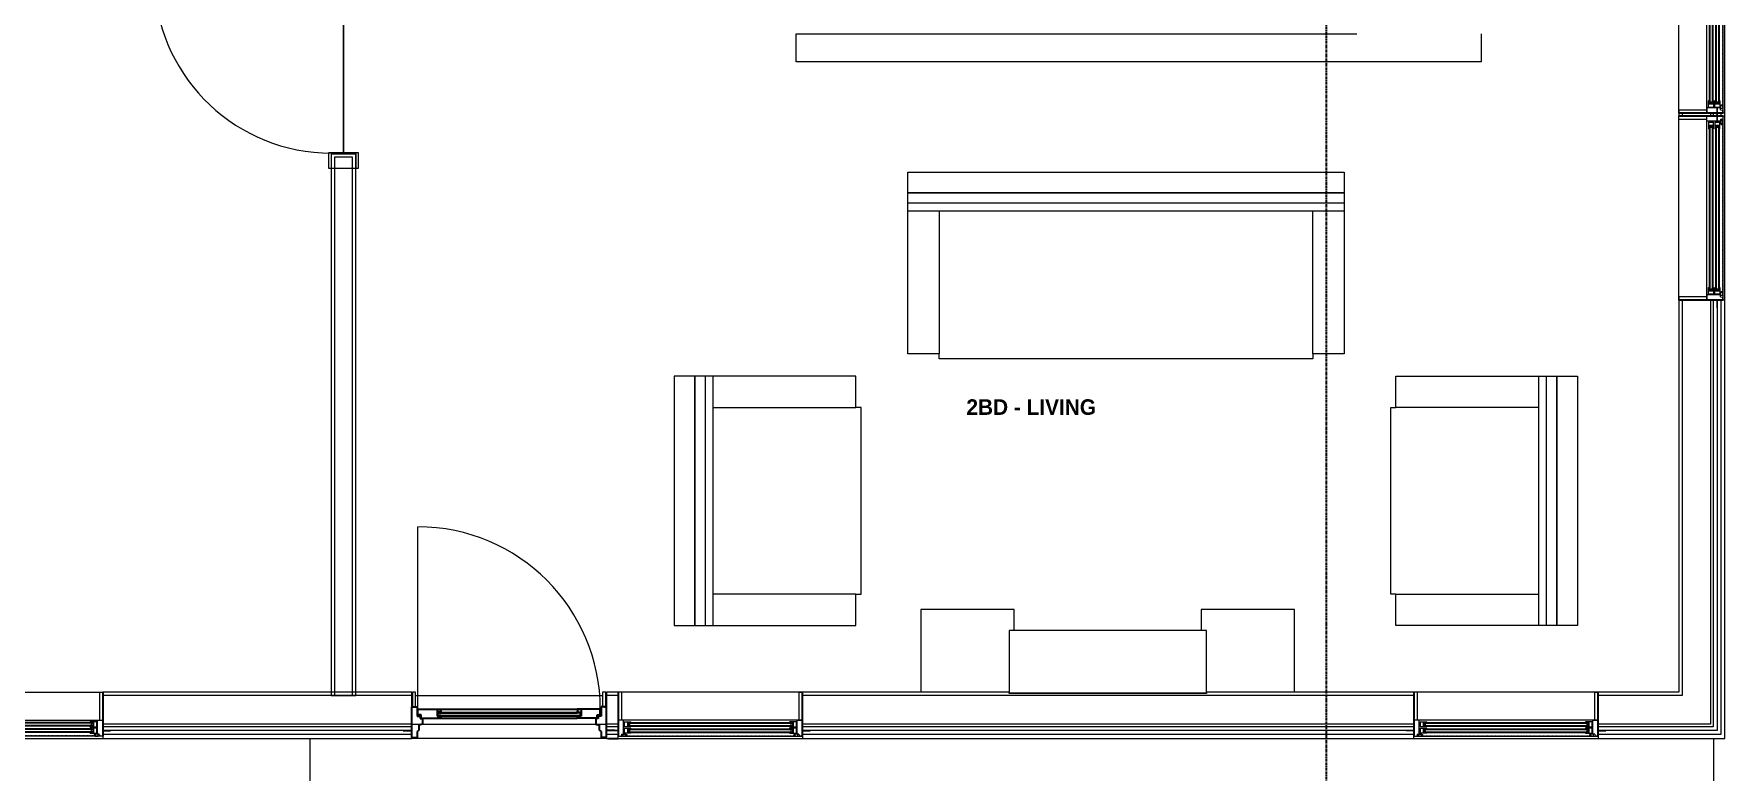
# Model space of a CAD drawing. Header units: inches. Extents: x -4093 to -1777, y 9773 to 12264.
# Drawn here: x -2422.3 to -2096.5, y 10002.3 to 10144.5 of the extents above; entities that cross this region are included whole.
import ezdxf

# ---------------------------------------------------------------- set-up
doc = ezdxf.new("R2010")
doc.units = ezdxf.units.IN
doc.header["$MEASUREMENT"] = 0
doc.linetypes.add('Dash', pattern=[0.25, 0.125, -0.125])
doc.linetypes.add('Grid Line 1_2_', pattern=[0.875, 0.5, -0.125, 0.125, -0.125])
for name, color, linetype, lineweight in [('0-1', 7, 'Continuous', 5), ('0-2', 7, 'Continuous', 9), ('A-AREA-IDEN', 2, 'Continuous', 9), ('A-DETL-GENF', 92, 'Continuous', 18), ('A-DETL-GENF-HDLN', 1, 'Dash', 9), ('A-DOOR-1', 7, 'Continuous', 9), ('A-DOOR-2', 10, 'Continuous', 30), ('A-DOOR-4', 31, 'Continuous', 9), ('A-DOOR-5', 31, 'Continuous', 30), ('A-DOOR-FRAM', 31, 'Continuous', 30), ('A-DOOR-FRAM-2', 31, 'Continuous', 9), ('A-DOOR-GLAZ', 31, 'Continuous', 9), ('A-FLOR-1', 7, 'Continuous', 9), ('A-FLOR-2', 192, 'Continuous', 9), ('A-GLAZ', 151, 'Continuous', 18), ('A-GLAZ-1', 151, 'Continuous', 9), ('A-GLAZ-2', 151, 'Continuous', 30), ('A-WALL', 113, 'Continuous', 18), ('A-WALL-1', 7, 'Continuous', 9), ('A-WALL-2', 250, 'Continuous', 18), ('A-WALL-3', 113, 'Continuous', 9), ('I-FURN', 30, 'Continuous', 9), ('I-FURN-1', 7, 'Continuous', 9), ('S-GRID-1', 1, 'Grid Line 1_2_', 30)]:
    doc.layers.add(name, color=color, linetype=linetype, lineweight=lineweight)
doc.styles.add('Century Gothic_B', font='GOTHICB.TTF', dxfattribs={"height": 3})

# ---------------------------------------------------------------- blocks, each defined once
blk = doc.blocks.new('Entertainment_Center_14771 - Entertainment_Center_14771-V49-BACKGROUND - 1ST FLOOR')
at = {"layer": 'I-FURN-1'}
for p, q in [((-18, 10), (-36, 10)), ((-36, 10), (-36, -5.92)), ((-34.85, 10.03), (-35.34, 10.03)), ((-35.34, 10.03), (-35.34, 10)), ((-34.85, 10), (-34.85, 10.03)), ((-18.66, 10.03), (-19.66, 10.03)), ((-19.66, 10.03), (-19.66, 10)), ((-18.66, 10), (-18.66, 10.03)), ((-18, 6), (-18, 10)), ((36, 10), (18, 10)), ((18, 10), (18, 6)), ((18.66, 10.03), (18.66, 10)), ((19.66, 10.03), (18.66, 10.03)), ((19.66, 10), (19.66, 10.03)), ((35.34, 10.03), (34.85, 10.03)), ((34.85, 10.03), (34.85, 10)), ((35.34, 10), (35.34, 10.03)), ((36, -5.92), (36, 10)), ((19, 6), (-19, 6)), ((-19, 6), (-19, -6)), ((19, -6), (19, 6)), ((-19, -6), (19, -6)), ((-19, -6.13), (-19, -6)), ((-19, -6), (19, -6)), ((19, -6.13), (-19, -6.13)), ((19, -6), (19, -6.13))]:
    blk.add_line(p, q, dxfattribs=at)
blk = doc.blocks.new('Couch-Both_Arms-Generic - 1-1372852-BACKGROUND - 1ST FLOOR')
at = {"layer": 'I-FURN'}
for p, q in [((-42, 17.5), (-36, 17.5)), ((-42, -10), (-42, 17.5)), ((-36, 18.5), (36, 18.5)), ((-36, 17.5), (-36, 18.5)), ((-36, 17.5), (-36, -10)), ((36, 18.5), (36, 17.5)), ((36, 17.5), (42, 17.5)), ((36, -10), (36, 17.5)), ((42, 17.5), (42, -10)), ((-42, -10), (42, -10)), ((-42, -13.5), (-42, -10)), ((-42, -11.5), (42, -11.5)), ((42, -10), (42, -13.5)), ((-42, -13.5), (42, -13.5)), ((42, -13.5), (-42, -13.5))]:
    blk.add_line(p, q, dxfattribs=at)
at = {"layer": 'I-FURN-1'}
for p, q in [((-42, -17.5), (-42, -13.5)), ((42, -13.5), (42, -17.5)), ((42, -17.5), (-42, -17.5))]:
    blk.add_line(p, q, dxfattribs=at)
blk = doc.blocks.new('Couch-Both_Arms-Generic - 2-1352635-BACKGROUND - 1ST FLOOR')
at = {"layer": 'I-FURN'}
for p, q in [((-24, 13.5), (24, 13.5)), ((24, 13.5), (-24, 13.5)), ((-24, 13.5), (-24, 10)), ((24, 10), (24, 13.5)), ((-24, 11.5), (24, 11.5)), ((-24, 10), (-24, -17.5)), ((-24, 10), (24, 10)), ((-18, -17.5), (-18, 10)), ((18, 10), (18, -17.5)), ((24, -17.5), (24, 10)), ((-24, -17.5), (-18, -17.5)), ((-18, -17.5), (-18, -18.5)), ((-18, -18.5), (18, -18.5)), ((18, -18.5), (18, -17.5)), ((18, -17.5), (24, -17.5))]:
    blk.add_line(p, q, dxfattribs=at)
at = {"layer": 'I-FURN-1'}
for p, q in [((24, 17.5), (-24, 17.5)), ((-24, 17.5), (-24, 13.5)), ((24, 13.5), (24, 17.5))]:
    blk.add_line(p, q, dxfattribs=at)
blk = doc.blocks.new('Couch-Both_Arms-Generic - 2-1523460-BACKGROUND - 1ST FLOOR')
at = {"layer": 'I-FURN'}
for p, q in [((-24, 17.5), (-18, 17.5)), ((-24, -10), (-24, 17.5)), ((-18, 18.5), (18, 18.5)), ((-18, 17.5), (-18, 18.5)), ((-18, 17.5), (-18, -10)), ((18, 18.5), (18, 17.5)), ((18, 17.5), (24, 17.5)), ((18, -10), (18, 17.5)), ((24, 17.5), (24, -10)), ((-24, -10), (24, -10)), ((-24, -13.5), (-24, -10)), ((-24, -11.5), (24, -11.5)), ((24, -10), (24, -13.5)), ((-24, -13.5), (24, -13.5)), ((24, -13.5), (-24, -13.5))]:
    blk.add_line(p, q, dxfattribs=at)
at = {"layer": 'I-FURN-1'}
for p, q in [((-24, -17.5), (-24, -13.5)), ((24, -13.5), (24, -17.5)), ((24, -17.5), (-24, -17.5))]:
    blk.add_line(p, q, dxfattribs=at)
blk = doc.blocks.new('SWING - SINGLE - FLUSH - SWING - FLUSH - 2-10 x 6-8 - PRIVACY-4346067-BACKGROUND - 1ST FLOOR')
at = {"layer": 'A-DOOR-1'}
for p, q in [((-17, 2.87), (-20, 2.87)), ((-20, 2.87), (-20, -2.38)), ((-17, -2.38), (-17, 2.87)), ((20, 2.87), (17, 2.87)), ((17, 2.87), (17, -2.38)), ((20, -2.38), (20, 2.87)), ((-20, -2.38), (-17, -2.38)), ((-17, -2.38), (-20, -2.38)), ((-20, -2.38), (-20, -2.88)), ((-20, -2.88), (-17, -2.88)), ((-17, -2.88), (-17, -2.38)), ((17, -2.38), (20, -2.38)), ((20, -2.38), (17, -2.38)), ((17, -2.38), (17, -2.88)), ((17, -2.88), (20, -2.88)), ((20, -2.88), (20, -2.38))]:
    blk.add_line(p, q, dxfattribs=at)
blk.add_arc((17, 2.37), 34.07, 93.3657, 180, dxfattribs=at)
at = {"layer": 'A-DOOR-2'}
for p, q in [((15, 2.37), (15, 36.38)), ((17, 36.38), (15, 36.38)), ((17, 2.37), (17, 36.38)), ((17, 2.37), (15, 2.37))]:
    blk.add_line(p, q, dxfattribs=at)
blk = doc.blocks.new('CTR - 1st Phase - Unit Layouts_rvt-1-BACKGROUND - 1ST FLOOR')
at = {"layer": 'A-FLOR-1'}
for p, q in [((-2362.62, 10121.64), (-2362.62, 10155.64)), ((-2362.62, 10155.64), (-2362.62, 10121.64)), ((-2349.47, 10017.09), (-2349.35, 10017.09)), ((-2348.72, 10017.09), (-2312.72, 10017.09)), ((-2312.1, 10017.09), (-2311.97, 10017.09))]:
    blk.add_line(p, q, dxfattribs=at)
at = {"layer": 'A-WALL-1'}
for p, q in [((-2275.45, 10144.54), (-2167.45, 10144.54)), ((-2275.45, 10139.16), (-2275.45, 10144.54)), ((-2143.45, 10139.16), (-2143.45, 10144.54)), ((-2143.45, 10139.16), (-2275.45, 10139.16)), ((-2360.25, 10121.39), (-2365, 10121.39)), ((-2365, 10121.39), (-2365, 10017.09)), ((-2360.25, 10017.09), (-2360.25, 10121.39)), ((-2365, 10017.09), (-2360.25, 10017.09))]:
    blk.add_line(p, q, dxfattribs=at)
at = {"layer": 'A-WALL-2'}
for p, q in [((-2364.37, 10120.76), (-2364.37, 10017.09)), ((-2362.62, 10120.76), (-2364.37, 10120.76)), ((-2360.87, 10120.76), (-2362.62, 10120.76)), ((-2360.87, 10017.09), (-2360.87, 10120.76))]:
    blk.add_line(p, q, dxfattribs=at)
at = {"layer": '0-2'}
for name, p, rotation in [('SWING - SINGLE - FLUSH - SWING - FLUSH - 2-10 x 6-8 - PRIVACY-4346067-BACKGROUND - 1ST FLOOR', (-2362.62, 10138.64), 90.00000000000786), ('Couch-Both_Arms-Generic - 1-1372852-BACKGROUND - 1ST FLOOR', (-2211.92, 10100.41), 180), ('Couch-Both_Arms-Generic - 2-1352635-BACKGROUND - 1ST FLOOR', (-2281.42, 10054.59), 89.99999999994603), ('Couch-Both_Arms-Generic - 2-1523460-BACKGROUND - 1ST FLOOR', (-2142.42, 10054.59), 89.99999999996197)]:
    blk.add_blockref(name, p, dxfattribs=dict(at, rotation=rotation))
blk.add_blockref('Entertainment_Center_14771 - Entertainment_Center_14771-V49-BACKGROUND - 1ST FLOOR', (-2215.43, 10023.64), dxfattribs=at)
blk = doc.blocks.new('CTR - 1st Phase - Structure_rvt-1-BACKGROUND - 1ST FLOOR')
at = {"layer": 'S-GRID-1'}
blk.add_line((-2173.32, 9772.61), (-2173.32, 12247.5), dxfattribs=at)
blk = doc.blocks.new('Bayer Built Door - VISTAGRANDE FLUSH _LH_ - 37-1_2__ x 81-3_4__ - 1ST FLOOR-3294966-BACKGROUND - 1ST FLOOR')
at = {"layer": 'A-DOOR-4'}
blk.add_line((17.56, -1.16), (17.56, -36.28), dxfattribs=at)
blk.add_arc((17.56, -1.16), 35.13, 180, 270, dxfattribs=at)
at = {"layer": 'A-DOOR-5'}
for p, q in [((-16.95, 0.56), (-16.95, -0.08)), ((-16.95, 0.56), (-13.13, 0.56)), ((-13.87, 0.16), (-13.13, 0.16)), ((-13.87, -1.16), (-13.87, 0.16)), ((-13.13, 0.25), (-13.16, 0.56)), ((13.12, 0.56), (-13.13, 0.56)), ((-13.13, 0.16), (-13.13, 0.25)), ((13.12, 0.25), (13.16, 0.56)), ((13.12, 0.16), (13.12, 0.25)), ((13.87, 0.16), (13.12, 0.16)), ((16.95, 0.56), (13.12, 0.56)), ((13.87, -1.16), (13.87, 0.16)), ((16.95, 0.56), (16.95, -0.08)), ((-16.95, -0.08), (-17.56, -0.09)), ((-17.56, -0.09), (-17.56, -1.16)), ((-17.56, -1.16), (-13.13, -1.16)), ((-13.13, -0.59), (-13.87, -0.59)), ((-13.87, -1.09), (-13.36, -1.09)), ((-13.87, -1.16), (-13.87, -1.09)), ((-13.36, -1.09), (-13.16, -0.84)), ((-13.16, -0.84), (-13.13, -0.66)), ((13.12, -1.16), (-13.13, -1.16)), ((-13.13, -0.66), (-13.13, -0.59)), ((13.12, -0.59), (13.87, -0.59)), ((13.12, -0.66), (13.12, -0.59)), ((13.16, -0.84), (13.12, -0.66)), ((17.56, -1.16), (13.12, -1.16)), ((13.36, -1.09), (13.16, -0.84)), ((13.87, -1.09), (13.36, -1.09)), ((13.87, -1.16), (13.87, -1.09)), ((16.95, -0.08), (17.56, -0.09)), ((17.56, -0.09), (17.56, -1.16))]:
    blk.add_line(p, q, dxfattribs=at)
at = {"layer": 'A-DOOR-FRAM'}
for p, q in [((-18.75, 4.25), (-18.75, -1.63)), ((-18.75, 4.25), (-17.72, 4.25)), ((-17.72, 3.13), (-17.72, 4.25)), ((17.72, 3.13), (17.72, 4.25)), ((18.75, 4.25), (17.72, 4.25)), ((18.75, 4.25), (18.75, -1.63)), ((-20.38, 2.94), (-18.75, 2.94)), ((-17.38, 2.89), (-17.72, 3.13)), ((-17.72, 0.16), (-17.14, 0.16)), ((-17.72, -1.63), (-17.72, 0.16)), ((-17.38, 1.89), (-17.38, 2.89)), ((-16.69, 1.73), (-17.38, 1.89)), ((-17.14, 0.16), (-17.14, 0.59)), ((-17.14, 0.59), (-16.69, 0.59)), ((-16.69, 0.59), (-16.69, 1.73)), ((16.69, 1.73), (17.38, 1.89)), ((16.69, 0.59), (16.69, 1.73)), ((17.14, 0.59), (16.69, 0.59)), ((17.14, 0.16), (17.14, 0.59)), ((17.72, 0.16), (17.14, 0.16)), ((17.38, 2.89), (17.72, 3.13)), ((17.38, 1.89), (17.38, 2.89)), ((17.72, -1.63), (17.72, 0.16)), ((20.37, 2.94), (18.75, 2.94)), ((-18.37, -1.63), (-18.75, -1.63)), ((-18.75, -1.63), (-17.72, -1.63)), ((18.75, -1.63), (17.72, -1.63))]:
    blk.add_line(p, q, dxfattribs=at)
at = {"layer": 'A-DOOR-FRAM-2'}
for p, q in [((-18, -1.63), (-18.63, -1.63)), ((-18.63, -1.63), (-18.63, -4.44)), ((-18, -4.44), (-18, -1.63)), ((18.62, -1.63), (18, -1.63)), ((18, -1.63), (18, -4.44)), ((18.62, -4.44), (18.62, -1.63)), ((-18.63, -4.44), (-18, -4.44)), ((18, -4.44), (18.62, -4.44))]:
    blk.add_line(p, q, dxfattribs=at)
at = {"layer": 'A-DOOR-GLAZ'}
for p, q in [((13.12, 0.16), (-13.13, 0.16)), ((-13.13, 0), (-13.87, 0)), ((-13.87, -0.44), (-13.13, -0.44)), ((-13.66, 0), (-13.66, -0.44)), ((13.12, 0), (-13.13, 0)), ((13.12, -0.44), (-13.13, -0.44)), ((13.12, -0.59), (-13.13, -0.59)), ((13.12, 0), (13.87, 0)), ((13.87, -0.44), (13.12, -0.44)), ((13.66, 0), (13.66, -0.44))]:
    blk.add_line(p, q, dxfattribs=at)
blk = doc.blocks.new('Window-Double_Hung-Marvin-Essential - 1-WIDE _TEMP ALL_ ESDH3066-3454274-BACKGROUND - 1ST FLOOR')
at = {"layer": 'A-DETL-GENF'}
for p, q in [((-17.75, 4.03), (-17.16, 4.03)), ((-17.75, 4.03), (-17.75, 0.94)), ((-17.08, 3.62), (-17.16, 4.03)), ((-17.08, 3.62), (-16.19, 3.62)), ((-16.85, 4), (-16.85, 3.62)), ((-16.3, 4), (-16.85, 4)), ((-16.38, 3.52), (-16.72, 3.52)), ((-16.72, 3.52), (-16.72, 0.94)), ((-15.34, 3.44), (-16.56, 3.44)), ((-16.56, 2.5), (-16.56, 3.44)), ((-16.38, 3.62), (-16.38, 3.52)), ((-16.3, 3.76), (-16.3, 4)), ((-16.18, 3.76), (-16.3, 3.76)), ((-16.19, 3.72), (-16.1, 3.72)), ((-16.19, 3.62), (-16.19, 3.72)), ((-16.18, 3.97), (-16.1, 3.97)), ((-16.18, 3.97), (-16.18, 3.76)), ((-16.1, 3.72), (-16.1, 3.97)), ((-15.94, 2.62), (-15.94, 3.34)), ((-15.94, 3.34), (-15.28, 3.34)), ((15.84, 3.32), (-15.84, 3.32)), ((-15.84, 2.63), (-15.84, 3.32)), ((-15.34, 3.44), (-15.28, 3.38)), ((-15.28, 3.34), (-15.28, 3.38)), ((15.34, 3.44), (15.28, 3.38)), ((15.28, 3.34), (15.28, 3.38)), ((15.94, 3.34), (15.28, 3.34)), ((15.34, 3.44), (16.56, 3.44)), ((15.84, 2.63), (15.84, 3.32)), ((15.94, 2.62), (15.94, 3.34)), ((16.18, 3.97), (16.1, 3.97)), ((16.1, 3.72), (16.1, 3.97)), ((16.19, 3.72), (16.1, 3.72)), ((16.18, 3.97), (16.18, 3.76)), ((16.18, 3.76), (16.3, 3.76)), ((16.19, 3.62), (16.19, 3.72)), ((17.08, 3.62), (16.19, 3.62)), ((16.3, 3.76), (16.3, 4)), ((16.3, 4), (16.85, 4)), ((16.38, 3.62), (16.38, 3.52)), ((16.38, 3.52), (16.72, 3.52)), ((16.56, 2.5), (16.56, 3.44)), ((16.72, 3.52), (16.72, 0.94)), ((16.85, 4), (16.85, 3.62)), ((17.08, 3.62), (17.16, 4.03)), ((17.75, 4.03), (17.16, 4.03)), ((17.75, 4.03), (17.75, 0.94)), ((-19.25, 2.98), (-19.25, 2.94)), ((-17.75, 2.98), (-19.25, 2.98)), ((-19.25, 2.94), (-17.9, 2.94)), ((-17.9, 2.94), (-17.9, 2.83)), ((-17.9, 2.83), (-17.75, 2.83)), ((-16.72, 0.94), (-17.75, 0.94)), ((-16.56, 2.5), (-15.34, 2.5)), ((-15.34, 2.22), (-16.56, 2.22)), ((-16.56, 1.28), (-16.56, 2.22)), ((-16.56, 1.28), (-15.34, 1.28)), ((-15.28, 2.62), (-15.94, 2.62)), ((-15.94, 1.4), (-15.94, 2.12)), ((-15.94, 2.12), (-15.28, 2.12)), ((-15.28, 1.4), (-15.94, 1.4)), ((15.84, 3.2), (-15.84, 3.2)), ((15.84, 2.76), (-15.84, 2.76)), ((15.84, 2.63), (-15.84, 2.63)), ((15.84, 2.1), (-15.84, 2.1)), ((-15.84, 1.41), (-15.84, 2.1)), ((15.84, 1.98), (-15.84, 1.98)), ((15.84, 1.54), (-15.84, 1.54)), ((15.84, 1.41), (-15.84, 1.41)), ((-15.54, 2.76), (-15.54, 3.2)), ((-15.54, 1.54), (-15.54, 1.98)), ((-15.34, 2.5), (-15.28, 2.56)), ((-15.34, 2.22), (-15.28, 2.16)), ((-15.34, 1.28), (-15.28, 1.34)), ((-15.28, 2.56), (-15.28, 2.62)), ((-15.28, 2.12), (-15.28, 2.16)), ((-15.28, 1.34), (-15.28, 1.4)), ((15.28, 2.56), (15.28, 2.62)), ((15.28, 2.62), (15.94, 2.62)), ((15.34, 2.5), (15.28, 2.56)), ((15.34, 2.22), (15.28, 2.16)), ((15.28, 2.12), (15.28, 2.16)), ((15.94, 2.12), (15.28, 2.12)), ((15.28, 1.34), (15.28, 1.4)), ((15.28, 1.4), (15.94, 1.4)), ((15.34, 1.28), (15.28, 1.34)), ((16.56, 2.5), (15.34, 2.5)), ((15.34, 2.22), (16.56, 2.22)), ((16.56, 1.28), (15.34, 1.28)), ((15.54, 2.76), (15.54, 3.2)), ((15.54, 1.54), (15.54, 1.98)), ((15.84, 1.41), (15.84, 2.1)), ((15.94, 1.4), (15.94, 2.12)), ((16.56, 1.28), (16.56, 2.22)), ((16.72, 0.94), (17.75, 0.94)), ((17.75, 2.98), (19.25, 2.98)), ((17.9, 2.83), (17.75, 2.83)), ((17.9, 2.94), (17.9, 2.83)), ((19.25, 2.94), (17.9, 2.94)), ((19.25, 2.98), (19.25, 2.94))]:
    blk.add_line(p, q, dxfattribs=at)
at = {"layer": 'A-DETL-GENF-HDLN'}
blk.add_line((16.1, 3.97), (-16.5, 3.97), dxfattribs=at)
at = {"layer": 'A-GLAZ'}
for p, q in [((-17.13, 0.91), (-17.13, -4.44)), ((17.12, -4.44), (17.12, 0.91)), ((-17.13, -4.44), (-17.75, -4.44)), ((17.12, -4.44), (17.75, -4.44))]:
    blk.add_line(p, q, dxfattribs=at)
at = {"layer": 'A-GLAZ-1'}
for p, q in [((17.75, 4.03), (-17.75, 4.03)), ((19.62, 4.5), (17.75, 4.5)), ((17.75, 4.5), (17.75, 4.44)), ((17.75, 4.44), (19.62, 4.44)), ((19.62, 4.44), (19.62, 4.5)), ((-17.75, 0.94), (17.75, 0.94)), ((-17.75, -4.44), (17.75, -4.44))]:
    blk.add_line(p, q, dxfattribs=at)
at = {"layer": 'A-GLAZ-2'}
for p, q in [((-17.75, 4.03), (-17.75, 0.94)), ((17.75, 0.94), (17.75, 4.03)), ((-17.75, 0.91), (-17.75, -4.44)), ((17.75, -4.44), (17.75, 0.91))]:
    blk.add_line(p, q, dxfattribs=at)
blk = doc.blocks.new('Window-Double_Hung-Marvin-Essential - 1-WIDE _TEMP LOWER_ ESDH3066-3454275-BACKGROUND - 1ST FLOOR')
at = {"layer": 'A-DETL-GENF'}
for p, q in [((-17.75, 4.03), (-17.16, 4.03)), ((-17.75, 4.03), (-17.75, 0.94)), ((-17.08, 3.62), (-17.16, 4.03)), ((-17.08, 3.62), (-16.19, 3.62)), ((-16.85, 4), (-16.85, 3.62)), ((-16.3, 4), (-16.85, 4)), ((-16.38, 3.52), (-16.72, 3.52)), ((-16.72, 3.52), (-16.72, 0.94)), ((-15.34, 3.44), (-16.56, 3.44)), ((-16.56, 2.5), (-16.56, 3.44)), ((-16.38, 3.62), (-16.38, 3.52)), ((-16.3, 3.76), (-16.3, 4)), ((-16.18, 3.76), (-16.3, 3.76)), ((-16.19, 3.72), (-16.1, 3.72)), ((-16.19, 3.62), (-16.19, 3.72)), ((-16.18, 3.97), (-16.1, 3.97)), ((-16.18, 3.97), (-16.18, 3.76)), ((-16.1, 3.72), (-16.1, 3.97)), ((-15.94, 2.62), (-15.94, 3.34)), ((-15.94, 3.34), (-15.28, 3.34)), ((15.84, 3.32), (-15.84, 3.32)), ((-15.84, 2.63), (-15.84, 3.32)), ((-15.34, 3.44), (-15.28, 3.38)), ((-15.28, 3.34), (-15.28, 3.38)), ((15.34, 3.44), (15.28, 3.38)), ((15.28, 3.34), (15.28, 3.38)), ((15.94, 3.34), (15.28, 3.34)), ((15.34, 3.44), (16.56, 3.44)), ((15.84, 2.63), (15.84, 3.32)), ((15.94, 2.62), (15.94, 3.34)), ((16.18, 3.97), (16.1, 3.97)), ((16.1, 3.72), (16.1, 3.97)), ((16.19, 3.72), (16.1, 3.72)), ((16.18, 3.97), (16.18, 3.76)), ((16.18, 3.76), (16.3, 3.76)), ((16.19, 3.62), (16.19, 3.72)), ((17.08, 3.62), (16.19, 3.62)), ((16.3, 3.76), (16.3, 4)), ((16.3, 4), (16.85, 4)), ((16.38, 3.62), (16.38, 3.52)), ((16.38, 3.52), (16.72, 3.52)), ((16.56, 2.5), (16.56, 3.44)), ((16.72, 3.52), (16.72, 0.94)), ((16.85, 4), (16.85, 3.62)), ((17.08, 3.62), (17.16, 4.03)), ((17.75, 4.03), (17.16, 4.03)), ((17.75, 4.03), (17.75, 0.94)), ((-19.25, 2.98), (-19.25, 2.94)), ((-17.75, 2.98), (-19.25, 2.98)), ((-19.25, 2.94), (-17.9, 2.94)), ((-17.9, 2.94), (-17.9, 2.83)), ((-17.9, 2.83), (-17.75, 2.83)), ((-16.72, 0.94), (-17.75, 0.94)), ((-16.56, 2.5), (-15.34, 2.5)), ((-15.34, 2.22), (-16.56, 2.22)), ((-16.56, 1.28), (-16.56, 2.22)), ((-16.56, 1.28), (-15.34, 1.28)), ((-15.28, 2.62), (-15.94, 2.62)), ((-15.94, 1.4), (-15.94, 2.12)), ((-15.94, 2.12), (-15.28, 2.12)), ((-15.28, 1.4), (-15.94, 1.4)), ((15.84, 3.2), (-15.84, 3.2)), ((15.84, 2.76), (-15.84, 2.76)), ((15.84, 2.63), (-15.84, 2.63)), ((15.84, 2.1), (-15.84, 2.1)), ((-15.84, 1.41), (-15.84, 2.1)), ((15.84, 1.98), (-15.84, 1.98)), ((15.84, 1.54), (-15.84, 1.54)), ((15.84, 1.41), (-15.84, 1.41)), ((-15.54, 2.76), (-15.54, 3.2)), ((-15.54, 1.54), (-15.54, 1.98)), ((-15.34, 2.5), (-15.28, 2.56)), ((-15.34, 2.22), (-15.28, 2.16)), ((-15.34, 1.28), (-15.28, 1.34)), ((-15.28, 2.56), (-15.28, 2.62)), ((-15.28, 2.12), (-15.28, 2.16)), ((-15.28, 1.34), (-15.28, 1.4)), ((15.28, 2.56), (15.28, 2.62)), ((15.28, 2.62), (15.94, 2.62)), ((15.34, 2.5), (15.28, 2.56)), ((15.34, 2.22), (15.28, 2.16)), ((15.28, 2.12), (15.28, 2.16)), ((15.94, 2.12), (15.28, 2.12)), ((15.28, 1.34), (15.28, 1.4)), ((15.28, 1.4), (15.94, 1.4)), ((15.34, 1.28), (15.28, 1.34)), ((16.56, 2.5), (15.34, 2.5)), ((15.34, 2.22), (16.56, 2.22)), ((16.56, 1.28), (15.34, 1.28)), ((15.54, 2.76), (15.54, 3.2)), ((15.54, 1.54), (15.54, 1.98)), ((15.84, 1.41), (15.84, 2.1)), ((15.94, 1.4), (15.94, 2.12)), ((16.56, 1.28), (16.56, 2.22)), ((16.72, 0.94), (17.75, 0.94)), ((17.75, 2.98), (19.25, 2.98)), ((17.9, 2.83), (17.75, 2.83)), ((17.9, 2.94), (17.9, 2.83)), ((19.25, 2.94), (17.9, 2.94)), ((19.25, 2.98), (19.25, 2.94))]:
    blk.add_line(p, q, dxfattribs=at)
at = {"layer": 'A-DETL-GENF-HDLN'}
blk.add_line((16.1, 3.97), (-16.5, 3.97), dxfattribs=at)
at = {"layer": 'A-GLAZ'}
for p, q in [((-17.13, 0.91), (-17.13, -4.44)), ((17.12, -4.44), (17.12, 0.91)), ((-17.13, -4.44), (-17.75, -4.44)), ((17.12, -4.44), (17.75, -4.44))]:
    blk.add_line(p, q, dxfattribs=at)
at = {"layer": 'A-GLAZ-1'}
for p, q in [((17.75, 4.03), (-17.75, 4.03)), ((-17.75, 0.94), (17.75, 0.94)), ((-17.75, -4.44), (17.75, -4.44))]:
    blk.add_line(p, q, dxfattribs=at)
at = {"layer": 'A-GLAZ-2'}
for p, q in [((-17.75, 4.03), (-17.75, 0.94)), ((17.75, 0.94), (17.75, 4.03)), ((-17.75, 0.91), (-17.75, -4.44)), ((17.75, -4.44), (17.75, 0.91))]:
    blk.add_line(p, q, dxfattribs=at)
blk = doc.blocks.new('Window-Double_Hung-Marvin-Essential - 3-WIDE _TEMP ALL LOW_ ESDH3066-3454286-BACKGROUND - 1ST FLOOR')
at = {"layer": 'A-DETL-GENF'}
for p, q in [((-19.25, -2.98), (-19.25, -2.94)), ((-19.25, -2.94), (-17.9, -2.94)), ((-17.75, -2.98), (-19.25, -2.98)), ((-17.9, -2.94), (-17.9, -2.83)), ((-17.9, -2.83), (-17.75, -2.83)), ((-16.72, -0.94), (-17.75, -0.94)), ((-17.75, -4.03), (-17.75, -0.94)), ((-16.72, -3.52), (-16.72, -0.94)), ((-16.56, -1.28), (-15.34, -1.28)), ((-16.56, -1.28), (-16.56, -2.22)), ((-15.34, -2.22), (-16.56, -2.22)), ((-16.56, -2.5), (-15.34, -2.5)), ((-16.56, -2.5), (-16.56, -3.44)), ((-15.28, -1.4), (-15.94, -1.4)), ((-15.94, -1.4), (-15.94, -2.12)), ((-15.94, -2.12), (-15.28, -2.12)), ((-15.28, -2.62), (-15.94, -2.62)), ((-15.94, -2.62), (-15.94, -3.34)), ((15.84, -1.41), (-15.84, -1.41)), ((-15.84, -1.41), (-15.84, -2.1)), ((15.84, -1.54), (-15.84, -1.54)), ((15.84, -1.98), (-15.84, -1.98)), ((15.84, -2.1), (-15.84, -2.1)), ((15.84, -2.63), (-15.84, -2.63)), ((-15.84, -2.63), (-15.84, -3.32)), ((15.84, -2.76), (-15.84, -2.76)), ((15.84, -3.2), (-15.84, -3.2)), ((-15.54, -1.54), (-15.54, -1.98)), ((-15.54, -2.76), (-15.54, -3.2)), ((-15.34, -1.28), (-15.28, -1.34)), ((-15.34, -2.22), (-15.28, -2.16)), ((-15.34, -2.5), (-15.28, -2.56)), ((-15.28, -1.34), (-15.28, -1.4)), ((-15.28, -2.12), (-15.28, -2.16)), ((-15.28, -2.56), (-15.28, -2.62)), ((15.34, -1.28), (15.28, -1.34)), ((15.28, -1.34), (15.28, -1.4)), ((15.28, -1.4), (15.94, -1.4)), ((15.28, -2.12), (15.28, -2.16)), ((15.94, -2.12), (15.28, -2.12)), ((15.34, -2.22), (15.28, -2.16)), ((15.34, -2.5), (15.28, -2.56)), ((15.28, -2.56), (15.28, -2.62)), ((15.28, -2.62), (15.94, -2.62)), ((16.56, -1.28), (15.34, -1.28)), ((15.34, -2.22), (16.56, -2.22)), ((16.56, -2.5), (15.34, -2.5)), ((15.54, -1.54), (15.54, -1.98)), ((15.54, -2.76), (15.54, -3.2)), ((15.84, -1.41), (15.84, -2.1)), ((15.84, -2.63), (15.84, -3.32)), ((15.94, -1.4), (15.94, -2.12)), ((15.94, -2.62), (15.94, -3.34)), ((16.56, -1.28), (16.56, -2.22)), ((16.56, -2.5), (16.56, -3.44)), ((16.72, -3.52), (16.72, -0.94)), ((16.72, -0.94), (17.75, -0.94)), ((17.75, -4.03), (17.75, -0.94)), ((17.9, -2.83), (17.75, -2.83)), ((17.75, -2.98), (19.25, -2.98)), ((17.9, -2.94), (17.9, -2.83)), ((19.25, -2.94), (17.9, -2.94)), ((19.25, -2.98), (19.25, -2.94)), ((-17.75, -4.03), (-17.16, -4.03)), ((-17.08, -3.62), (-17.16, -4.03)), ((-17.08, -3.62), (-16.19, -3.62)), ((-16.85, -4), (-16.85, -3.62)), ((-16.3, -4), (-16.85, -4)), ((-16.38, -3.52), (-16.72, -3.52)), ((-15.34, -3.44), (-16.56, -3.44)), ((-16.38, -3.62), (-16.38, -3.52)), ((-16.18, -3.76), (-16.3, -3.76)), ((-16.3, -3.76), (-16.3, -4)), ((-16.19, -3.62), (-16.19, -3.72)), ((-16.19, -3.72), (-16.1, -3.72)), ((-16.18, -3.97), (-16.18, -3.76)), ((-16.18, -3.97), (-16.1, -3.97)), ((-16.1, -3.72), (-16.1, -3.97)), ((-15.94, -3.34), (-15.28, -3.34)), ((15.84, -3.32), (-15.84, -3.32)), ((-15.34, -3.44), (-15.28, -3.38)), ((-15.28, -3.34), (-15.28, -3.38)), ((15.28, -3.34), (15.28, -3.38)), ((15.94, -3.34), (15.28, -3.34)), ((15.34, -3.44), (15.28, -3.38)), ((15.34, -3.44), (16.56, -3.44)), ((16.19, -3.72), (16.1, -3.72)), ((16.1, -3.72), (16.1, -3.97)), ((16.18, -3.97), (16.1, -3.97)), ((16.18, -3.97), (16.18, -3.76)), ((16.18, -3.76), (16.3, -3.76)), ((17.08, -3.62), (16.19, -3.62)), ((16.19, -3.62), (16.19, -3.72)), ((16.3, -3.76), (16.3, -4)), ((16.3, -4), (16.85, -4)), ((16.38, -3.62), (16.38, -3.52)), ((16.38, -3.52), (16.72, -3.52)), ((16.85, -4), (16.85, -3.62)), ((17.08, -3.62), (17.16, -4.03)), ((17.75, -4.03), (17.16, -4.03))]:
    blk.add_line(p, q, dxfattribs=at)
at = {"layer": 'A-DETL-GENF-HDLN'}
blk.add_line((16.1, -3.97), (-16.5, -3.97), dxfattribs=at)
at = {"layer": 'A-GLAZ'}
for p, q in [((-17.13, 4.44), (-17.75, 4.44)), ((-17.13, -0.91), (-17.13, 4.44)), ((17.12, 4.44), (17.75, 4.44)), ((17.12, 4.44), (17.12, -0.91))]:
    blk.add_line(p, q, dxfattribs=at)
at = {"layer": 'A-GLAZ-1'}
for p, q in [((-17.75, 4.44), (17.75, 4.44)), ((-17.75, -0.94), (17.75, -0.94)), ((17.75, -4.03), (-17.75, -4.03)), ((17.75, -4.44), (19.62, -4.44)), ((17.75, -4.5), (17.75, -4.44)), ((19.62, -4.5), (17.75, -4.5)), ((19.62, -4.44), (19.62, -4.5))]:
    blk.add_line(p, q, dxfattribs=at)
at = {"layer": 'A-GLAZ-2'}
for p, q in [((-17.75, -0.91), (-17.75, 4.44)), ((17.75, 4.44), (17.75, -0.91)), ((-17.75, -4.03), (-17.75, -0.94)), ((17.75, -0.94), (17.75, -4.03))]:
    blk.add_line(p, q, dxfattribs=at)
blk = doc.blocks.new('Window-Double_Hung-Marvin-Essential - 3-WIDE _TEMP ALL LOW_ ESDH3066-3454287-BACKGROUND - 1ST FLOOR')
at = {"layer": 'A-DETL-GENF'}
for p, q in [((-19.25, -2.98), (-19.25, -2.94)), ((-19.25, -2.94), (-17.9, -2.94)), ((-17.75, -2.98), (-19.25, -2.98)), ((-17.9, -2.94), (-17.9, -2.83)), ((-17.9, -2.83), (-17.75, -2.83)), ((-16.72, -0.94), (-17.75, -0.94)), ((-17.75, -4.03), (-17.75, -0.94)), ((-16.72, -3.52), (-16.72, -0.94)), ((-16.56, -1.28), (-15.34, -1.28)), ((-16.56, -1.28), (-16.56, -2.22)), ((-15.34, -2.22), (-16.56, -2.22)), ((-16.56, -2.5), (-15.34, -2.5)), ((-16.56, -2.5), (-16.56, -3.44)), ((-15.28, -1.4), (-15.94, -1.4)), ((-15.94, -1.4), (-15.94, -2.12)), ((-15.94, -2.12), (-15.28, -2.12)), ((-15.28, -2.62), (-15.94, -2.62)), ((-15.94, -2.62), (-15.94, -3.34)), ((15.84, -1.41), (-15.84, -1.41)), ((-15.84, -1.41), (-15.84, -2.1)), ((15.84, -1.54), (-15.84, -1.54)), ((15.84, -1.98), (-15.84, -1.98)), ((15.84, -2.1), (-15.84, -2.1)), ((15.84, -2.63), (-15.84, -2.63)), ((-15.84, -2.63), (-15.84, -3.32)), ((15.84, -2.76), (-15.84, -2.76)), ((15.84, -3.2), (-15.84, -3.2)), ((-15.54, -1.54), (-15.54, -1.98)), ((-15.54, -2.76), (-15.54, -3.2)), ((-15.34, -1.28), (-15.28, -1.34)), ((-15.34, -2.22), (-15.28, -2.16)), ((-15.34, -2.5), (-15.28, -2.56)), ((-15.28, -1.34), (-15.28, -1.4)), ((-15.28, -2.12), (-15.28, -2.16)), ((-15.28, -2.56), (-15.28, -2.62)), ((15.34, -1.28), (15.28, -1.34)), ((15.28, -1.34), (15.28, -1.4)), ((15.28, -1.4), (15.94, -1.4)), ((15.28, -2.12), (15.28, -2.16)), ((15.94, -2.12), (15.28, -2.12)), ((15.34, -2.22), (15.28, -2.16)), ((15.34, -2.5), (15.28, -2.56)), ((15.28, -2.56), (15.28, -2.62)), ((15.28, -2.62), (15.94, -2.62)), ((16.56, -1.28), (15.34, -1.28)), ((15.34, -2.22), (16.56, -2.22)), ((16.56, -2.5), (15.34, -2.5)), ((15.54, -1.54), (15.54, -1.98)), ((15.54, -2.76), (15.54, -3.2)), ((15.84, -1.41), (15.84, -2.1)), ((15.84, -2.63), (15.84, -3.32)), ((15.94, -1.4), (15.94, -2.12)), ((15.94, -2.62), (15.94, -3.34)), ((16.56, -1.28), (16.56, -2.22)), ((16.56, -2.5), (16.56, -3.44)), ((16.72, -3.52), (16.72, -0.94)), ((16.72, -0.94), (17.75, -0.94)), ((17.75, -4.03), (17.75, -0.94)), ((17.9, -2.83), (17.75, -2.83)), ((17.75, -2.98), (19.25, -2.98)), ((17.9, -2.94), (17.9, -2.83)), ((19.25, -2.94), (17.9, -2.94)), ((19.25, -2.98), (19.25, -2.94)), ((-17.75, -4.03), (-17.16, -4.03)), ((-17.08, -3.62), (-17.16, -4.03)), ((-17.08, -3.62), (-16.19, -3.62)), ((-16.85, -4), (-16.85, -3.62)), ((-16.3, -4), (-16.85, -4)), ((-16.38, -3.52), (-16.72, -3.52)), ((-15.34, -3.44), (-16.56, -3.44)), ((-16.38, -3.62), (-16.38, -3.52)), ((-16.18, -3.76), (-16.3, -3.76)), ((-16.3, -3.76), (-16.3, -4)), ((-16.19, -3.62), (-16.19, -3.72)), ((-16.19, -3.72), (-16.1, -3.72)), ((-16.18, -3.97), (-16.18, -3.76)), ((-16.18, -3.97), (-16.1, -3.97)), ((-16.1, -3.72), (-16.1, -3.97)), ((-15.94, -3.34), (-15.28, -3.34)), ((15.84, -3.32), (-15.84, -3.32)), ((-15.34, -3.44), (-15.28, -3.38)), ((-15.28, -3.34), (-15.28, -3.38)), ((15.28, -3.34), (15.28, -3.38)), ((15.94, -3.34), (15.28, -3.34)), ((15.34, -3.44), (15.28, -3.38)), ((15.34, -3.44), (16.56, -3.44)), ((16.19, -3.72), (16.1, -3.72)), ((16.1, -3.72), (16.1, -3.97)), ((16.18, -3.97), (16.1, -3.97)), ((16.18, -3.97), (16.18, -3.76)), ((16.18, -3.76), (16.3, -3.76)), ((17.08, -3.62), (16.19, -3.62)), ((16.19, -3.62), (16.19, -3.72)), ((16.3, -3.76), (16.3, -4)), ((16.3, -4), (16.85, -4)), ((16.38, -3.62), (16.38, -3.52)), ((16.38, -3.52), (16.72, -3.52)), ((16.85, -4), (16.85, -3.62)), ((17.08, -3.62), (17.16, -4.03)), ((17.75, -4.03), (17.16, -4.03))]:
    blk.add_line(p, q, dxfattribs=at)
at = {"layer": 'A-DETL-GENF-HDLN'}
blk.add_line((16.1, -3.97), (-16.5, -3.97), dxfattribs=at)
at = {"layer": 'A-GLAZ'}
for p, q in [((-17.13, 4.44), (-17.75, 4.44)), ((-17.13, -0.91), (-17.13, 4.44)), ((17.12, 4.44), (17.75, 4.44)), ((17.12, 4.44), (17.12, -0.91))]:
    blk.add_line(p, q, dxfattribs=at)
at = {"layer": 'A-GLAZ-1'}
for p, q in [((-17.75, 4.44), (17.75, 4.44)), ((-17.75, -0.94), (17.75, -0.94)), ((17.75, -4.03), (-17.75, -4.03))]:
    blk.add_line(p, q, dxfattribs=at)
at = {"layer": 'A-GLAZ-2'}
for p, q in [((-17.75, -0.91), (-17.75, 4.44)), ((17.75, 4.44), (17.75, -0.91)), ((-17.75, -4.03), (-17.75, -0.94)), ((17.75, -0.94), (17.75, -4.03))]:
    blk.add_line(p, q, dxfattribs=at)
blk = doc.blocks.new('Window-Double_Hung-Marvin-Essential - 1-WIDE _TEMP LOWER_ ESDH3066-3454273-BACKGROUND - 1ST FLOOR')
at = {"layer": 'A-DETL-GENF'}
for p, q in [((-19.25, -2.98), (-19.25, -2.94)), ((-19.25, -2.94), (-17.9, -2.94)), ((-17.75, -2.98), (-19.25, -2.98)), ((-17.9, -2.94), (-17.9, -2.83)), ((-17.9, -2.83), (-17.75, -2.83)), ((-16.72, -0.94), (-17.75, -0.94)), ((-17.75, -4.03), (-17.75, -0.94)), ((-16.72, -3.52), (-16.72, -0.94)), ((-16.56, -1.28), (-15.34, -1.28)), ((-16.56, -1.28), (-16.56, -2.22)), ((-15.34, -2.22), (-16.56, -2.22)), ((-16.56, -2.5), (-15.34, -2.5)), ((-16.56, -2.5), (-16.56, -3.44)), ((-15.28, -1.4), (-15.94, -1.4)), ((-15.94, -1.4), (-15.94, -2.12)), ((-15.94, -2.12), (-15.28, -2.12)), ((-15.28, -2.62), (-15.94, -2.62)), ((-15.94, -2.62), (-15.94, -3.34)), ((15.84, -1.41), (-15.84, -1.41)), ((-15.84, -1.41), (-15.84, -2.1)), ((15.84, -1.54), (-15.84, -1.54)), ((15.84, -1.98), (-15.84, -1.98)), ((15.84, -2.1), (-15.84, -2.1)), ((15.84, -2.63), (-15.84, -2.63)), ((-15.84, -2.63), (-15.84, -3.32)), ((15.84, -2.76), (-15.84, -2.76)), ((15.84, -3.2), (-15.84, -3.2)), ((-15.54, -1.54), (-15.54, -1.98)), ((-15.54, -2.76), (-15.54, -3.2)), ((-15.34, -1.28), (-15.28, -1.34)), ((-15.34, -2.22), (-15.28, -2.16)), ((-15.34, -2.5), (-15.28, -2.56)), ((-15.28, -1.34), (-15.28, -1.4)), ((-15.28, -2.12), (-15.28, -2.16)), ((-15.28, -2.56), (-15.28, -2.62)), ((15.34, -1.28), (15.28, -1.34)), ((15.28, -1.34), (15.28, -1.4)), ((15.28, -1.4), (15.94, -1.4)), ((15.28, -2.12), (15.28, -2.16)), ((15.94, -2.12), (15.28, -2.12)), ((15.34, -2.22), (15.28, -2.16)), ((15.34, -2.5), (15.28, -2.56)), ((15.28, -2.56), (15.28, -2.62)), ((15.28, -2.62), (15.94, -2.62)), ((16.56, -1.28), (15.34, -1.28)), ((15.34, -2.22), (16.56, -2.22)), ((16.56, -2.5), (15.34, -2.5)), ((15.54, -1.54), (15.54, -1.98)), ((15.54, -2.76), (15.54, -3.2)), ((15.84, -1.41), (15.84, -2.1)), ((15.84, -2.63), (15.84, -3.32)), ((15.94, -1.4), (15.94, -2.12)), ((15.94, -2.62), (15.94, -3.34)), ((16.56, -1.28), (16.56, -2.22)), ((16.56, -2.5), (16.56, -3.44)), ((16.72, -3.52), (16.72, -0.94)), ((16.72, -0.94), (17.75, -0.94)), ((17.75, -4.03), (17.75, -0.94)), ((17.9, -2.83), (17.75, -2.83)), ((17.75, -2.98), (19.25, -2.98)), ((17.9, -2.94), (17.9, -2.83)), ((19.25, -2.94), (17.9, -2.94)), ((19.25, -2.98), (19.25, -2.94)), ((-17.75, -4.03), (-17.16, -4.03)), ((-17.08, -3.62), (-17.16, -4.03)), ((-17.08, -3.62), (-16.19, -3.62)), ((-16.85, -4), (-16.85, -3.62)), ((-16.3, -4), (-16.85, -4)), ((-16.38, -3.52), (-16.72, -3.52)), ((-15.34, -3.44), (-16.56, -3.44)), ((-16.38, -3.62), (-16.38, -3.52)), ((-16.18, -3.76), (-16.3, -3.76)), ((-16.3, -3.76), (-16.3, -4)), ((-16.19, -3.62), (-16.19, -3.72)), ((-16.19, -3.72), (-16.1, -3.72)), ((-16.18, -3.97), (-16.18, -3.76)), ((-16.18, -3.97), (-16.1, -3.97)), ((-16.1, -3.72), (-16.1, -3.97)), ((-15.94, -3.34), (-15.28, -3.34)), ((15.84, -3.32), (-15.84, -3.32)), ((-15.34, -3.44), (-15.28, -3.38)), ((-15.28, -3.34), (-15.28, -3.38)), ((15.28, -3.34), (15.28, -3.38)), ((15.94, -3.34), (15.28, -3.34)), ((15.34, -3.44), (15.28, -3.38)), ((15.34, -3.44), (16.56, -3.44)), ((16.19, -3.72), (16.1, -3.72)), ((16.1, -3.72), (16.1, -3.97)), ((16.18, -3.97), (16.1, -3.97)), ((16.18, -3.97), (16.18, -3.76)), ((16.18, -3.76), (16.3, -3.76)), ((17.08, -3.62), (16.19, -3.62)), ((16.19, -3.62), (16.19, -3.72)), ((16.3, -3.76), (16.3, -4)), ((16.3, -4), (16.85, -4)), ((16.38, -3.62), (16.38, -3.52)), ((16.38, -3.52), (16.72, -3.52)), ((16.85, -4), (16.85, -3.62)), ((17.08, -3.62), (17.16, -4.03)), ((17.75, -4.03), (17.16, -4.03))]:
    blk.add_line(p, q, dxfattribs=at)
at = {"layer": 'A-DETL-GENF-HDLN'}
blk.add_line((16.1, -3.97), (-16.5, -3.97), dxfattribs=at)
at = {"layer": 'A-GLAZ'}
for p, q in [((-17.13, 4.44), (-17.75, 4.44)), ((-17.13, -0.91), (-17.13, 4.44)), ((17.12, 4.44), (17.75, 4.44)), ((17.12, 4.44), (17.12, -0.91))]:
    blk.add_line(p, q, dxfattribs=at)
at = {"layer": 'A-GLAZ-1'}
for p, q in [((-17.75, 4.44), (17.75, 4.44)), ((-17.75, -0.94), (17.75, -0.94)), ((17.75, -4.03), (-17.75, -4.03))]:
    blk.add_line(p, q, dxfattribs=at)
at = {"layer": 'A-GLAZ-2'}
for p, q in [((-17.75, -0.91), (-17.75, 4.44)), ((17.75, 4.44), (17.75, -0.91)), ((-17.75, -4.03), (-17.75, -0.94)), ((17.75, -0.94), (17.75, -4.03))]:
    blk.add_line(p, q, dxfattribs=at)

msp = doc.modelspace()

# ---------------------------------------------------------------- linework, layer by layer
at = {"layer": 'A-FLOR-2'}
for p, q in [((-2349.47, 10011.59), (-2311.97, 10011.59)), ((-2369.12, 10008.84), (-2369.12, 9954.99)), ((-2311.97, 10008.84), (-2349.47, 10008.84)), ((-2098.7, 9888.19), (-2098.7, 10008.84))]:
    msp.add_line(p, q, dxfattribs=at)
at = {"layer": 'A-WALL'}
for p, q in [((-2104.82, 10129.24), (-2104.82, 10128.74)), ((-2099.32, 10129.24), (-2099.32, 10128.74)), ((-2098.82, 10129.24), (-2098.82, 10128.74)), ((-2098.07, 10129.24), (-2098.07, 10128.74)), ((-2097.32, 10129.24), (-2097.32, 10128.74)), ((-2104.82, 10093.24), (-2104.82, 10017.09)), ((-2099.32, 10093.24), (-2099.32, 10011.59)), ((-2098.82, 10093.24), (-2098.82, 10011.09)), ((-2098.07, 10093.24), (-2098.07, 10010.34)), ((-2097.32, 10093.24), (-2097.32, 10009.59)), ((-2349.47, 10017.09), (-2408.97, 10017.09)), ((-2309.72, 10017.09), (-2311.97, 10017.09)), ((-2156.47, 10017.09), (-2274.22, 10017.09)), ((-2104.82, 10017.09), (-2120.97, 10017.09)), ((-2349.47, 10011.59), (-2408.97, 10011.59)), ((-2349.47, 10011.09), (-2408.97, 10011.09)), ((-2349.47, 10010.34), (-2408.97, 10010.34)), ((-2309.72, 10011.59), (-2311.97, 10011.59)), ((-2309.72, 10011.09), (-2311.97, 10011.09)), ((-2309.72, 10010.34), (-2311.97, 10010.34)), ((-2156.47, 10011.59), (-2274.22, 10011.59)), ((-2156.47, 10011.09), (-2274.22, 10011.09)), ((-2156.47, 10010.34), (-2274.22, 10010.34)), ((-2099.32, 10011.59), (-2120.97, 10011.59)), ((-2098.82, 10011.09), (-2120.97, 10011.09)), ((-2098.07, 10010.34), (-2120.97, 10010.34)), ((-2349.47, 10009.59), (-2408.97, 10009.59)), ((-2309.72, 10009.59), (-2311.97, 10009.59)), ((-2156.47, 10009.59), (-2274.22, 10009.59)), ((-2097.32, 10009.59), (-2120.97, 10009.59))]:
    msp.add_line(p, q, dxfattribs=at)
at = {"layer": 'A-WALL-3'}
for p, q in [((-2096.57, 10008.84), (-2096.57, 10164.74)), ((-2105.45, 10129.24), (-2105.45, 10128.74)), ((-2100.07, 10129.24), (-2100.1, 10129.24)), ((-2100.1, 10128.74), (-2100.07, 10128.74)), ((-2096.57, 10129.24), (-2096.98, 10129.24)), ((-2096.98, 10128.74), (-2096.57, 10128.74)), ((-2105.45, 10093.24), (-2105.45, 10017.71)), ((-2100.07, 10093.24), (-2100.1, 10093.24)), ((-2096.57, 10093.24), (-2096.98, 10093.24)), ((-2349.47, 10017.71), (-2408.97, 10017.71)), ((-2349.47, 10008.84), (-2349.47, 10017.71)), ((-2309.72, 10017.71), (-2311.97, 10017.71)), ((-2311.97, 10017.71), (-2311.97, 10008.84)), ((-2234.43, 10017.71), (-2274.22, 10017.71)), ((-2156.47, 10017.71), (-2196.43, 10017.71)), ((-2105.45, 10017.71), (-2120.97, 10017.71)), ((-2408.97, 10012.37), (-2408.97, 10012.34)), ((-2309.72, 10012.34), (-2309.72, 10012.37)), ((-2274.22, 10012.37), (-2274.22, 10012.34)), ((-2156.47, 10012.34), (-2156.47, 10012.37)), ((-2120.97, 10012.37), (-2120.97, 10012.34)), ((-2698, 10008.84), (-2349.47, 10008.84)), ((-2408.97, 10009.25), (-2408.97, 10008.84)), ((-2311.97, 10008.84), (-2311.6, 10008.84)), ((-2309.72, 10008.84), (-2309.72, 10009.25)), ((-2309.72, 10008.84), (-2096.57, 10008.84)), ((-2274.22, 10009.25), (-2274.22, 10008.84)), ((-2156.47, 10008.84), (-2156.47, 10009.25)), ((-2120.97, 10009.25), (-2120.97, 10008.84))]:
    msp.add_line(p, q, dxfattribs=at)

# ---------------------------------------------------------------- block references
at = {"layer": '0-1'}
for name in ['CTR - 1st Phase - Structure_rvt-1-BACKGROUND - 1ST FLOOR', 'CTR - 1st Phase - Unit Layouts_rvt-1-BACKGROUND - 1ST FLOOR']:
    msp.add_blockref(name, (0, 0), dxfattribs=at)
at = {"layer": 'A-DOOR-4', "rotation": 180}
msp.add_blockref('Bayer Built Door - VISTAGRANDE FLUSH _LH_ - 37-1_2__ x 81-3_4__ - 1ST FLOOR-3294966-BACKGROUND - 1ST FLOOR', (-2330.72, 10013.28), dxfattribs=at)
at = {"layer": 'A-GLAZ-1'}
for name, p, rotation in [('Window-Double_Hung-Marvin-Essential - 3-WIDE _TEMP ALL LOW_ ESDH3066-3454286-BACKGROUND - 1ST FLOOR', (-2101.01, 10146.99), 89.99999999999882), ('Window-Double_Hung-Marvin-Essential - 3-WIDE _TEMP ALL LOW_ ESDH3066-3454287-BACKGROUND - 1ST FLOOR', (-2101.01, 10110.99), 89.99999999999882), ('Window-Double_Hung-Marvin-Essential - 1-WIDE _TEMP ALL_ ESDH3066-3454274-BACKGROUND - 1ST FLOOR', (-2291.97, 10013.28), 180), ('Window-Double_Hung-Marvin-Essential - 1-WIDE _TEMP LOWER_ ESDH3066-3454275-BACKGROUND - 1ST FLOOR', (-2138.72, 10013.28), 180)]:
    msp.add_blockref(name, p, dxfattribs=dict(at, rotation=rotation))
msp.add_blockref('Window-Double_Hung-Marvin-Essential - 1-WIDE _TEMP LOWER_ ESDH3066-3454273-BACKGROUND - 1ST FLOOR', (-2426.72, 10013.28), dxfattribs=at)

# ---------------------------------------------------------------- texts
at = {"layer": 'A-AREA-IDEN', "insert": (-2242.64, 10074.15), "char_height": 3, "width": 31.411, "attachment_point": 1, "style": 'Century Gothic_B'}
msp.add_mtext('2BD - LIVING', dxfattribs=at)

doc.saveas('drawing.dxf')
